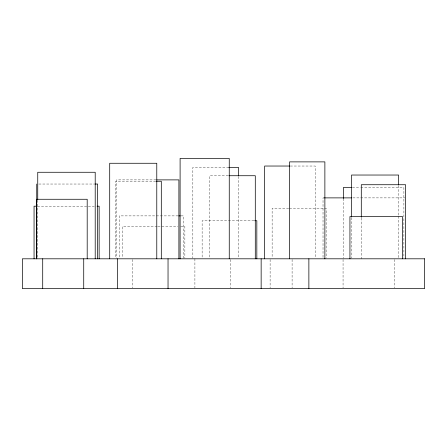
<?xml version="1.0" encoding="UTF-8"?>
<svg xmlns="http://www.w3.org/2000/svg" width="447" height="447" viewBox="0 0 447 447"><rect width="100%" height="100%" fill="white"/><g stroke="black" fill="none" stroke-linecap="round" stroke-linejoin="round"><path stroke-width="0.34" stroke-dasharray="2.23 1.68" d="M290.282 166.033L315.202 166.033L315.202 258.115M228.836 167.418L192.836 167.418L192.836 258.115M228.288 175.727L209.598 175.727L209.598 258.109M156.053 179.884L116.589 179.884L116.589 258.12M155.768 181.264L115.611 181.264L115.611 258.12M38.816 184.035L94.205 184.035M352.432 187.5L360.081 187.5M360.774 187.5L403.887 187.5L403.887 258.12M324.41 197.881L323.025 197.881L323.025 258.12M352.828 197.881L404.803 197.881M37.52 206.19L94.289 206.19M288.751 208.268L272.134 208.268L272.134 258.12M289.444 208.268L326.137 208.268L326.137 258.12M178.152 215.884L119.299 215.884L119.299 258.12M180.918 215.884L183.689 215.884L183.689 258.12M254.058 220.729L202.133 220.729L202.133 258.12M157.171 226.271L122.556 226.271L122.556 258.12M157.864 226.271L177.94 226.271M180.711 226.271L184.862 226.271L184.862 258.12M398.618 185.505L398.618 215.527M398.618 216.225L398.618 258.109M394.533 259.5L394.533 287.89M361.293 217.963L361.293 258.807M351.538 217.622L351.538 258.109M343.391 198.574L343.391 258.12M343.061 259.5L343.061 287.89M292.098 259.5L292.098 287.89M270.117 259.5L270.117 287.89M238.53 176.487L238.53 258.115M230.373 259.5L230.373 287.89M194.903 258.807L194.903 287.89M132.597 259.5L132.597 287.89M37.744 200.183L37.744 258.115"/><path stroke-width="0.67" d="M289.589 166.033L264.663 166.033L264.663 258.807M228.836 167.418L238.53 167.418L238.53 175.794M228.981 175.727L255.293 175.727L255.293 258.807M156.746 179.884L178.901 179.884L178.901 258.807M156.461 181.264L161.306 181.264L161.306 258.807M94.898 184.035L97.664 184.035L97.664 258.807M351.733 187.5L343.391 187.5L343.391 198.574M324.41 197.881L351.443 197.881M36.827 206.19L34.056 206.19L34.056 258.807M97.06 206.19L99.139 206.19L99.139 258.807M178.839 215.884L180.225 215.884M254.751 220.729L256.829 220.729L256.829 258.807M405.602 258.807L405.602 184.728L361.293 184.728L361.293 217.27M402.563 258.807L402.563 216.577L349.94 216.577L349.94 258.807M398.618 184.807L398.618 175.034L351.538 175.034L351.538 216.924M324.874 258.807L324.874 161.881L289.561 161.881L289.561 258.807M308.871 258.807L308.871 288.583M261.149 258.807L261.149 288.583M229.255 258.807L229.255 158.417L180.102 158.417L180.102 258.807M168.038 258.807L168.038 288.583M156.78 258.807L156.78 163.267L109.705 163.267L109.705 258.807M117.656 258.807L117.656 288.583M95.205 258.807L95.205 172.268L37.744 172.268L37.744 199.485M87.193 258.807L87.193 199.267L36.648 199.267L36.648 258.807M83.729 258.807L83.729 288.583M42.711 258.807L42.711 288.583M36.738 184.035L36.738 258.807M424.65 258.807L22.35 258.807L22.35 288.583L424.65 288.583L424.65 258.807"/></g></svg>
